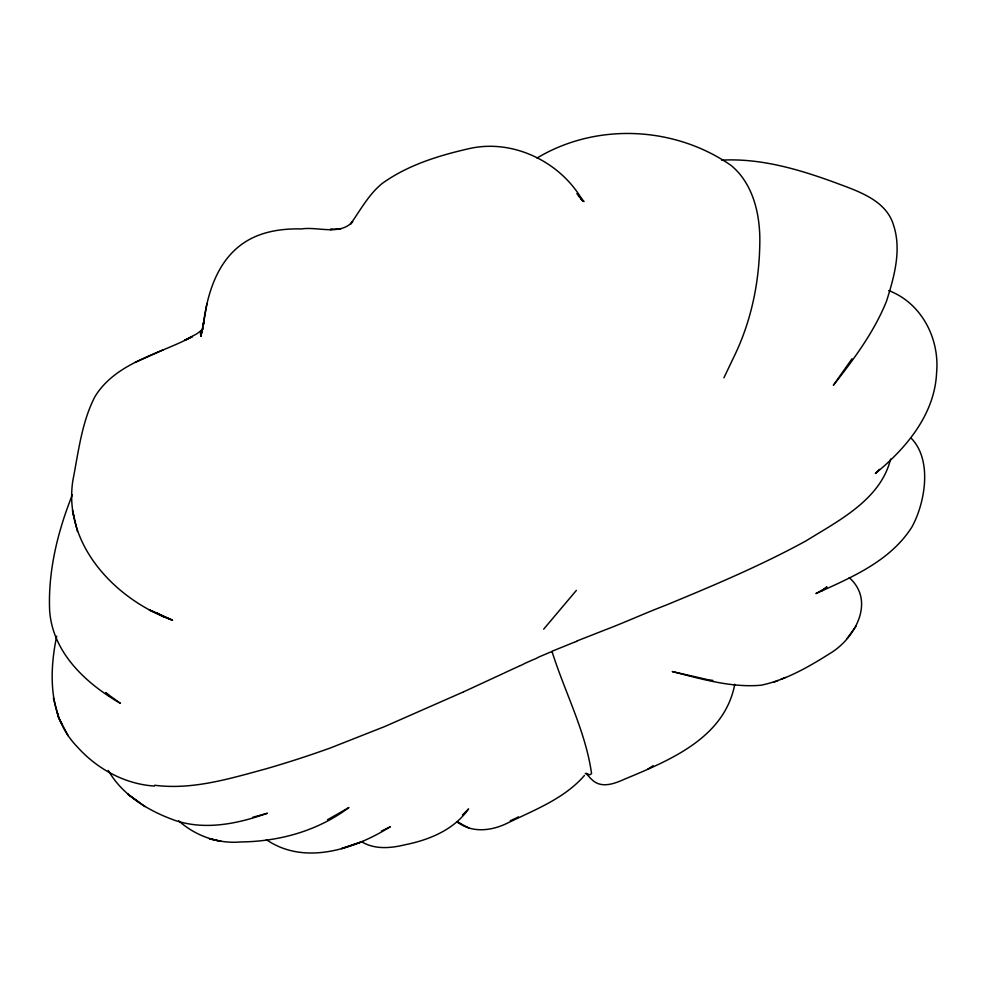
<?xml version="1.0" encoding="UTF-8"?>
<svg xmlns="http://www.w3.org/2000/svg" width="986" height="986" viewBox="0 0 986 986"><rect width="100%" height="100%" fill="white"/><g stroke="black" fill="none" stroke-linecap="round" stroke-linejoin="round"><path stroke-width="1.48" d="M734.78 684.247C724.55 737.836 670.468 760.033 624.927 779.014C614.796 783.587 601.349 788.899 592.007 779.716A39.218 15.135 22.5 0 1 588.827 776.463L586.337 773.714M580.507 198.667L583.983 201.538L577.02 193.527L583.145 201.452C561.305 162.148 513.213 138.434 468.929 148.676C438.56 155.603 407.748 165.081 382.211 183.445C368.628 194.489 360.457 210.141 350.449 224.13L352.741 221.616C339.973 235.864 317.849 226.41 301.605 228.925C281.823 228.456 261.253 231.414 244.417 242.482C216.797 260.649 207.048 294.518 203.165 325.577L204.201 319.982L200.947 336.325L204.201 319.982M203.165 325.577L206.9 303.861M890.592 459.045C880.683 499.569 838.556 520.719 805.858 540.969C760.699 565.656 713.198 585.672 665.673 605.281C646.04 612.787 626.886 621.488 607.302 629.08M56.707 636.143C48.856 673.463 48.671 717.512 77.081 746.612C96.751 768.735 124.667 784.153 154.482 786.052M72.348 494.849C57.73 531.405 47.883 571.288 49.657 610.889C52.714 652.905 86.102 683.581 120.477 703.4L105.773 692.813L109.039 695.635L106.044 692.591M707.073 679.502L672.255 671.552C701.169 678.898 730.885 687.858 761.044 685.233C785.978 680.069 808.816 666.795 830.175 653.336C855.084 638.373 875.704 601.016 849.192 577.623M202.118 330.396L200.38 334.143L202.352 330.224M723.909 377.835L733.867 356.969C751.862 320.216 759.849 279.543 759.836 238.785C759.577 212.113 752.404 182.94 730.934 165.315C674.251 126.122 596.357 122.424 537.037 158.031M851.978 358.805L833.367 385.292C853.827 359.212 873.953 332.27 886.463 301.322C894.142 277.165 901.759 250.099 893.575 225.264C886.081 199.702 857.191 190.964 834.871 182.509C798.586 169.272 760.674 158.043 721.604 160.151M847.147 638.423L855.934 626.32M203.005 328.917L200.404 332.134L202.216 330.396M576.366 590.392L543.68 629.154M584.464 775.44C564.386 798.709 534.35 809.95 507.408 823.137C491.669 830.89 472.121 833.355 457.381 822.028L460.61 823.68M879.401 469.348L875.358 473.514C906.171 448.285 934.728 414.416 936.589 372.782C939.781 338.728 921.602 302.998 888.694 290.587M653.213 765.666L647.691 769.24M825.146 588.593L826.847 587.003M464.307 813.66L462.496 815.04L468.572 808.927C453.942 829.781 429.551 839.801 405.419 844.682C390.937 848.243 374.803 849.821 361.48 841.65M826.613 587.015L821.215 591.107L825.06 588.568L815.927 593.572C851.312 577.513 890.124 561.317 911.877 527.066C925.275 502.638 932.436 460.129 911.384 438.413M202.549 329.558L196.571 333.958L184.579 340.343L192.467 336.559C159.362 354.356 115.83 362.343 94.878 396.766C81.591 422.501 78.436 452.34 72.865 480.478C62.907 544.654 115.695 599.956 172.464 620.194L149.33 609.878L172.464 620.194M577.056 640.925L606.464 629.376M576.748 641.294L575.972 641.652A34.029 29.161 -11.2 0 1 574.715 642.157L574.505 642.231M503.871 673.167L519.992 665.735M503.02 673.598L463.543 691.864M327.512 819.748L348.896 807.546C317.615 831.001 279.198 841.563 240.436 841.958C218.005 843.954 195.425 835.808 178.762 820.857M517.28 817.431L518.426 816.876M514.988 818.528L516.134 817.986M512.658 819.6L513.829 819.07M135.242 362.429L163.158 349.845M463.001 692.098L384.811 726.509L330.704 747.844A748.818 530.357 -19.7 0 1 265.789 768.895C229.763 778.657 192.455 790.131 154.74 785.263M510.317 820.623L511.5 820.118M780.826 679.329L785.522 677.419M773.677 682.3L778.164 680.463M520.472 665.538L520.657 665.464A24.416 21.063 -14.1 0 0 521.754 664.983L522.728 664.515A23.59 20.349 -14.1 0 0 524.108 663.8L524.232 663.726A7.469 6.495 -13.5 0 1 524.552 663.541L532.982 659.745A6.779 5.891 -13.1 0 1 533.66 659.511A7.358 6.372 -13.2 0 0 534.412 659.24L535.188 658.894A23.491 20.25 -13.3 0 0 537.062 657.982L537.555 657.699A26.412 23.06 -12.4 0 1 539.564 656.701L549.461 652.51A31.466 27.497 -11.8 0 1 550.077 652.264L550.977 651.931A12.424 10.723 -12.2 0 0 551.618 651.672L552.012 651.475C564.731 692.073 585.696 731.353 591.563 773.665L589.69 774.897L586.35 773.258M381.446 831.05L390.333 826.749C354.64 849.032 304.514 865.954 266.294 839.616M252.884 817.234L267.391 813.253C238.365 823.581 206.185 830.434 176.013 820.746C149.256 811.379 122.695 795.653 108.263 770.423M574.185 642.33L574.098 642.354A6.692 5.793 -10.7 0 0 573.692 642.478L552.986 650.871A4.289 3.722 -11.9 0 0 552.16 651.339M340.848 228.764L330.15 229.479L332.344 229.344M708.552 679.798L712.903 680.414M587.471 774.33L585.24 773.455M457.381 822.028L468.781 827.883M158.771 614.068L164.428 617.125L156.984 612.861M578.634 196.362L581.21 197.939M145.065 806.622L127.564 793.989L138.977 802.234M61.859 723.835L58.692 717.857L53.392 697.965M68.157 735.839L58.692 717.857L57.028 711.572M77.487 531.565L72.52 510.588L73.999 516.861M354.208 844.349L341.575 848.601L362.565 841.563L354.208 844.349M213.309 839.616L209.525 838.778L221.098 841.366L213.309 839.616"/></g></svg>
